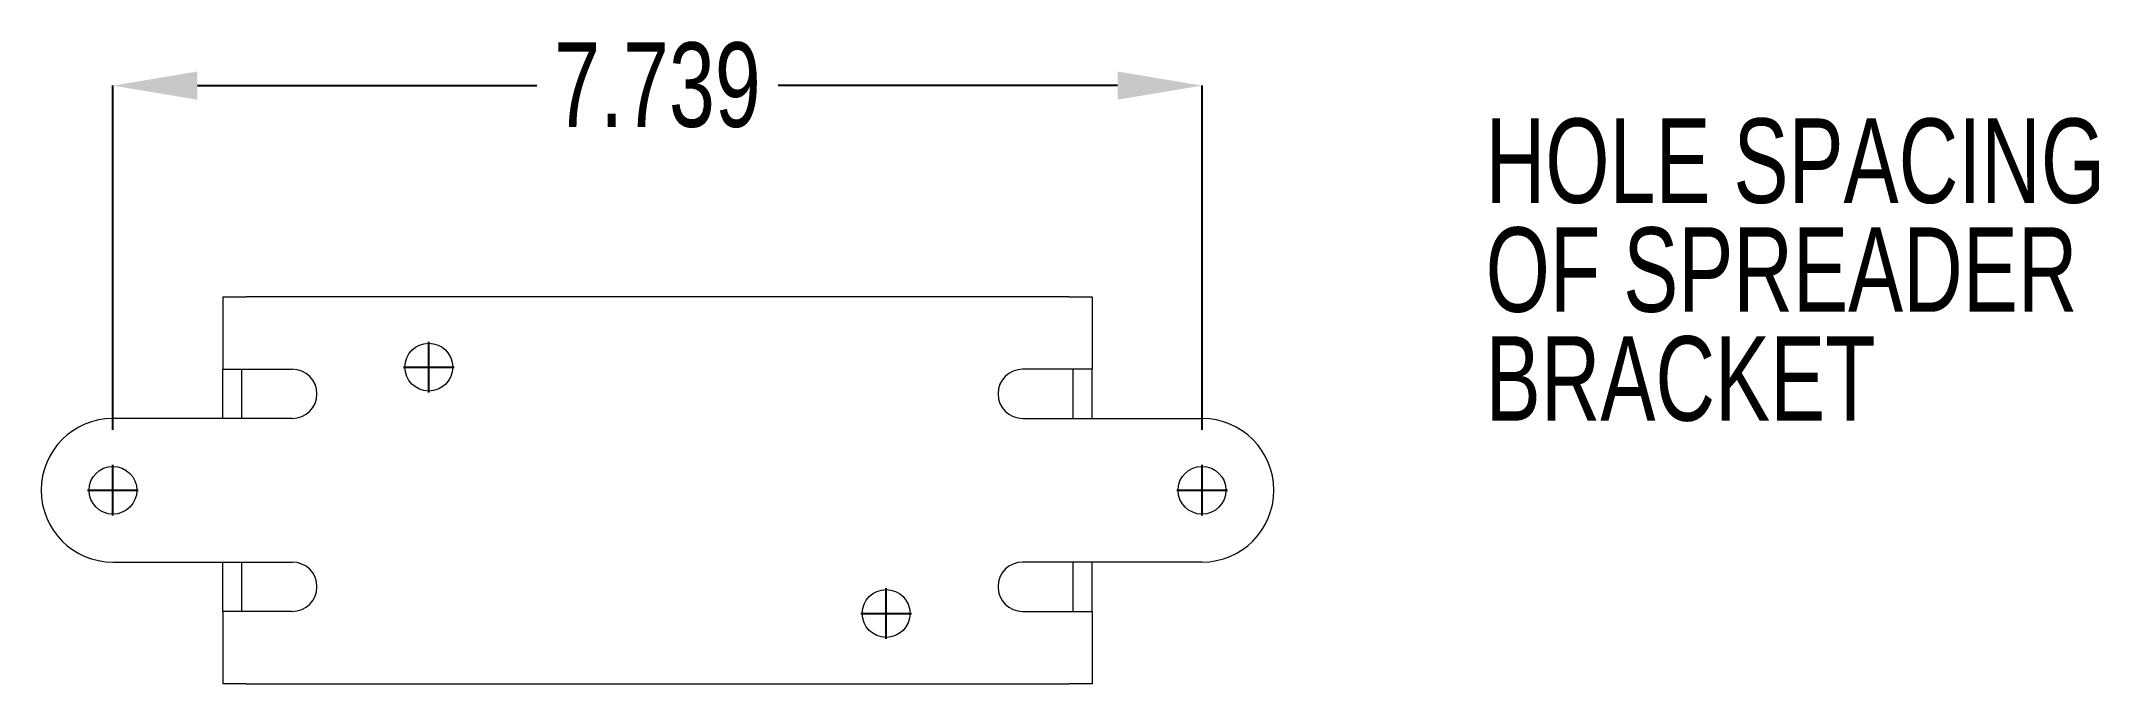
# Model space of a CAD drawing. Header units: inches. Extents: x 0.86 to 4.52, y 1.02 to 2.16.
import ezdxf

# ---------------------------------------------------------------- set-up
doc = ezdxf.new("R2010")
doc.units = ezdxf.units.IN
doc.header["$MEASUREMENT"] = 0
doc.header["$PDSIZE"] = -1
doc.layers.add('DIM', color=1, linetype='Continuous')
doc.styles.add('SLDTEXTSTYLE0', font='ARIAL.TTF', dxfattribs={"width": 0.7})
doc.dimstyles.new('SLDDIMSTYLE0', dxfattribs={"dimtxt": 0.15, "dimasz": 0.15, "dimexe": 0, "dimexo": 0.0625, "dimgap": 0.0375, "dimtad": 0, "dimtih": 1, "dimtoh": 1, "dimdec": 3, "dimlfac": 4, "dimrnd": 1e-09, "dimzin": 12, "dimdsep": 46, "dimtxsty": 'SLDTEXTSTYLE0', "dimsah": 1, "dimcen": 0.09, "dimadec": 0, "dimazin": 0, "dimtfac": 1, "dimtdec": 3, "dimtofl": 0, "dimtmove": 0, "dimatfit": 3, "dimfxl": 0, "dimtolj": 1, "dimtzin": 12, "dimarcsym": 0})

# ---------------------------------------------------------------- blocks, each defined once
blk = doc.blocks.new('*D16')
at = {"layer": 'DEFPOINTS', "color": 0}
for p in [(2.9229, 2.0811), (0.9881, 1.4074), (2.9229, 1.4074)]:
    blk.add_point(p, dxfattribs=at)
at = {"layer": 'DIM', "color": 0, "lineweight": -2}
for p, q in [((0.9881, 1.4699), (0.9881, 2.0811)), ((1.1381, 2.0811), (1.7411, 2.0811)), ((2.7729, 2.0811), (2.1698, 2.0811)), ((2.9229, 1.4699), (2.9229, 2.0811))]:
    blk.add_line(p, q, dxfattribs=at)
at = {"layer": 'DIM', "color": 0}
for points in [[(1.1381, 2.1061), (1.1381, 2.0561), (0.9881, 2.0811)], [(2.7729, 2.1061), (2.7729, 2.0561), (2.9229, 2.0811)]]:
    blk.add_solid(points, dxfattribs=at)
at = {"layer": 'DIM', "color": 0, "insert": (1.9555, 2.1578), "char_height": 0.15, "attachment_point": 2, "style": 'SLDTEXTSTYLE0'}
blk.add_mtext('\\A1;7.739', dxfattribs=at)
blk = doc.blocks.new('SW_NOTE_2')
at = {"layer": 'DIM', "color": 0, "char_height": 0.15, "attachment_point": 1, "style": 'SLDTEXTSTYLE0'}
for s, insert in [('HOLE SPACING', (0, 0.1934)), ('OF SPREADER', (0, 0)), ('BRACKET', (0, -0.1933))]:
    blk.add_mtext(s, dxfattribs=dict(at, insert=insert))

msp = doc.modelspace()

# ---------------------------------------------------------------- linework, layer by layer
at = {"color": 7, "linetype": 'Continuous', "lineweight": 15}
for p, q in [((1.18332, 1.70613), (1.22469, 1.70613)), ((1.18332, 1.70613), (1.18332, 1.57738)), ((2.68627, 1.70613), (1.22469, 1.70613)), ((2.68627, 1.70613), (2.72764, 1.70613)), ((2.72764, 1.70613), (2.72764, 1.57738)), ((1.18332, 1.57738), (1.22469, 1.57738)), ((1.18332, 1.48988), (1.18332, 1.57738)), ((1.21694, 1.48988), (1.21694, 1.57738)), ((1.22469, 1.57738), (1.30677, 1.57738)), ((2.68627, 1.57738), (2.60419, 1.57738)), ((2.72764, 1.57738), (2.68627, 1.57738)), ((2.69402, 1.48988), (2.69402, 1.57738)), ((2.72764, 1.48988), (2.72764, 1.57738)), ((1.30677, 1.48988), (0.98807, 1.48988)), ((2.60419, 1.48988), (2.92289, 1.48988)), ((0.98807, 1.23488), (1.30677, 1.23488)), ((1.18332, 1.14738), (1.18332, 1.23488)), ((1.21694, 1.14738), (1.21694, 1.23488)), ((2.92289, 1.23488), (2.60419, 1.23488)), ((2.69402, 1.14738), (2.69402, 1.23488)), ((2.72764, 1.14738), (2.72764, 1.23488)), ((1.18332, 1.14738), (1.18332, 1.01863)), ((1.22469, 1.14738), (1.18332, 1.14738)), ((1.30677, 1.14738), (1.22469, 1.14738)), ((2.60419, 1.14738), (2.68627, 1.14738)), ((2.68627, 1.14738), (2.72764, 1.14738)), ((2.72764, 1.14738), (2.72764, 1.01863)), ((1.22469, 1.01863), (1.18332, 1.01863)), ((1.22469, 1.01863), (2.68627, 1.01863)), ((2.72764, 1.01863), (2.68627, 1.01863))]:
    msp.add_line(p, q, dxfattribs=at)
for centre in [(1.54923, 1.58113), (0.98807, 1.36238), (2.92289, 1.36238), (2.36173, 1.14363)]:
    msp.add_circle(centre, 0.0425, dxfattribs=at)
for centre, radius, start, end in [((1.30677, 1.53363), 0.04375, 270, 90), ((2.60419, 1.53363), 0.04375, 90, 270), ((0.98807, 1.36238), 0.1275, 90, 270), ((2.92289, 1.36238), 0.1275, 270, 90), ((1.30677, 1.19113), 0.04375, 270, 90), ((2.60419, 1.19113), 0.04375, 90, 270)]:
    msp.add_arc(centre, radius, start, end, dxfattribs=at)
at = {"layer": 'DIM'}
for p, q in [((1.54923, 1.53613), (1.54923, 1.62613)), ((1.50423, 1.58113), (1.59423, 1.58113)), ((0.98807, 1.31738), (0.98807, 1.40738)), ((2.92289, 1.31738), (2.92289, 1.40738)), ((0.94307, 1.36238), (1.03307, 1.36238)), ((2.87789, 1.36238), (2.96789, 1.36238)), ((2.36173, 1.09863), (2.36173, 1.18863)), ((2.31673, 1.14363), (2.40673, 1.14363))]:
    msp.add_line(p, q, dxfattribs=at)

# ---------------------------------------------------------------- block references
msp.add_blockref('SW_NOTE_2', (3.42677, 1.82932), dxfattribs=at)

# ---------------------------------------------------------------- dimensions: what is measured, and where the dimension line sits
dim = msp.add_linear_dim(base=(2.92289, 2.08113), p1=(0.98807, 1.40738), p2=(2.92289, 1.40738), dimstyle='SLDDIMSTYLE0', dxfattribs=at)
dim.commit()
dim.dimension.update_dxf_attribs({"geometry": '*D16', "text_midpoint": (1.95548, 2.08113)})

doc.saveas('drawing.dxf')
